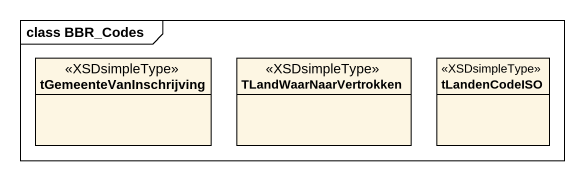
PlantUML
@startuml
mainframe class BBR_Codes
hide circle
hide empty members
class tGemeenteVanInschrijving <<XSDsimpleType>>
class TLandWaarNaarVertrokken <<XSDsimpleType>>
class tLandenCodeISO <<XSDsimpleType>>
@enduml
